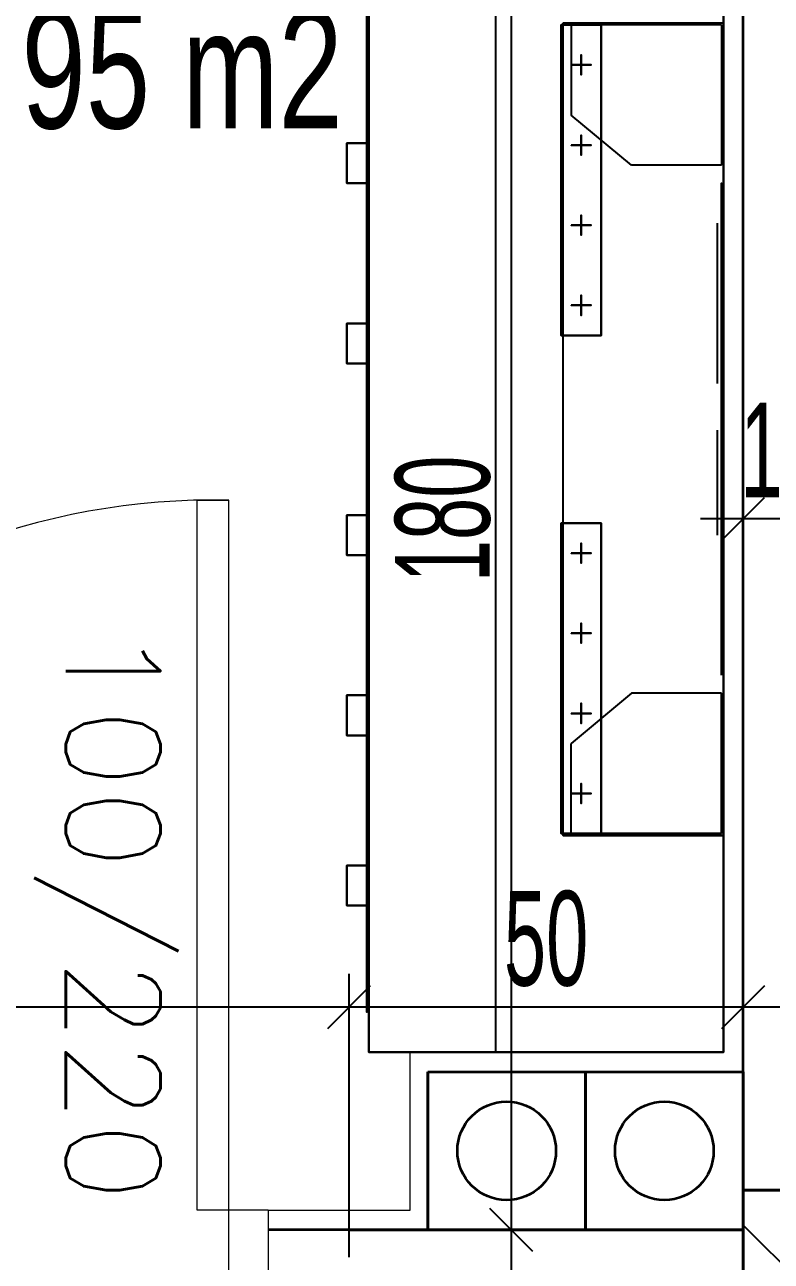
# Model space of a CAD drawing. Header units: inches. Extents: x -7543 to -822, y 102837 to 190349.
# Drawn here: x -831.5496 to -831.53066, y 102837.01463 to 102837.04599 of the extents above; entities that cross this region are included whole.
import ezdxf

# ---------------------------------------------------------------- set-up
doc = ezdxf.new("R2010")
doc.units = ezdxf.units.IN
doc.header["$MEASUREMENT"] = 0
doc.layers.get('0').update_dxf_attribs({"lineweight": 25})
for name, color, linetype, lineweight, true_color in [('DUVAR', 7, 'Continuous', 35, 0xfc4642), ('KAPI', 7, 'Continuous', 18, 0xffb360), ('TEFRİŞ', 7, 'Continuous', 25, 0x78462c)]:
    doc.layers.add(name, color=color, linetype=linetype, lineweight=lineweight, true_color=true_color)
for name, color, linetype, lineweight in [('ICOL', 55, 'Continuous', 25), ('KOLON', 2, 'Continuous', 40), ('SIVA', 150, 'Continuous', 15), ('TARAMA', 8, 'Continuous', 25), ('YAZI', 7, 'Continuous', 25)]:
    doc.layers.add(name, color=color, linetype=linetype, lineweight=lineweight)
doc.styles.add('arıal', font='arial.ttf', dxfattribs={"width": 0.7})
doc.styles.add('OLCU', font='tromand.shx', dxfattribs={"width": 0.6, "height": 12})
doc.styles.add('TXTX', font='TXTX')

# ---------------------------------------------------------------- blocks, each defined once
blk = doc.blocks.new('_Oblique')
at = {"color": 0, "linetype": 'ByBlock', "lineweight": -2}
blk.add_line((-0.5, -0.5), (0.5, 0.5), dxfattribs=at)

msp = doc.modelspace()

# ---------------------------------------------------------------- linework, layer by layer
at = {"layer": 'DUVAR'}
for p, q in [((-831.531377394348, 102837.0164307916), (-831.531377394348, 102837.0514810441)), ((-831.5393773943474, 102837.0194307916), (-831.5393773943474, 102837.0154307916)), ((-831.5393773943474, 102837.0154307916), (-831.5393773943474, 102837.0194307916)), ((-831.5393773943474, 102837.0194307916), (-831.5353773943475, 102837.0194307916)), ((-831.5353773943475, 102837.0194307916), (-831.5353773943475, 102837.0154307916)), ((-831.5353773943475, 102837.0154307916), (-831.5353773943475, 102837.0194307916)), ((-831.5353773943475, 102837.0194307916), (-831.5313773943475, 102837.0194307916)), ((-831.5313773943475, 102837.0194307916), (-831.5313773943475, 102837.0154307916)), ((-831.5393773943474, 102837.0154307916), (-831.54342764688, 102837.0154307916)), ((-831.541377394348, 102837.0154307916), (-831.531377394348, 102837.0154307916)), ((-831.5353773943475, 102837.0154307916), (-831.5393773943474, 102837.0154307916)), ((-831.5313773943475, 102837.0154307916), (-831.5353773943475, 102837.0154307916))]:
    msp.add_line(p, q, dxfattribs=at)
for centre in [(-831.5373773943475, 102837.0174307916), (-831.5333773943474, 102837.0174307916)]:
    msp.add_circle(centre, 0.00125, dxfattribs=at)
at = {"layer": 'ICOL'}
for p, q in [((-831.5372656394459, 102837.0514810441), (-831.5372656394459, 102837.0154307916)), ((-831.531377394348, 102837.0334564126), (-831.5324573943481, 102837.0334564126)), ((-831.5293773943481, 102837.0334564126), (-831.531377394348, 102837.0334564126)), ((-831.541377394348, 102837.0210772501), (-831.561377394348, 102837.0210772501)), ((-831.531377394348, 102837.0210772501), (-831.541377394348, 102837.0210772501)), ((-831.5248773943481, 102837.0210772501), (-831.531377394348, 102837.0210772501)), ((-831.5372656394459, 102837.0154307916), (-831.5372656394459, 102837.0114307916))]:
    msp.add_line(p, q, dxfattribs=at)
at = {"layer": 'ICOL', "color": 53}
for p, q in [((-831.531377394348, 102837.0341494425), (-831.531377394348, 102837.0342964126)), ((-831.541377394348, 102837.0147337184), (-831.541377394348, 102837.0219172501)), ((-831.541377394348, 102837.0147337184), (-831.541377394348, 102837.0219172501)), ((-831.531377394348, 102837.0208538651), (-831.531377394348, 102837.0219172501)), ((-831.531377394348, 102837.0208538651), (-831.531377394348, 102837.0219172501)), ((-831.5396656394458, 102837.0154307916), (-831.5381056394458, 102837.0154307916)), ((-831.5396656394458, 102837.0154307916), (-831.5381056394458, 102837.0154307916))]:
    msp.add_line(p, q, dxfattribs=at)
at = {"layer": 'KAPI'}
for p, q in [((-831.54522764688, 102837.0159307916), (-831.54522764688, 102837.0339307916)), ((-831.54522764688, 102837.0339307916), (-831.54442764688, 102837.0339307916)), ((-831.54442764688, 102837.0159307916), (-831.54442764688, 102837.0339307916)), ((-831.54442764688, 102837.0159307916), (-831.54522764688, 102837.0159307916)), ((-831.54442764688, 102837.0109307916), (-831.54442764688, 102837.0159307916)), ((-831.54342764688, 102837.0159307916), (-831.54442764688, 102837.0159307916)), ((-831.54342764688, 102837.0159307916), (-831.54342764688, 102837.0109307916))]:
    msp.add_line(p, q, dxfattribs=at)
msp.add_arc((-831.54482764688, 102837.0163307916), 0.01760454486773231, 88.69804732829138, 181.3019526003686, dxfattribs=at)
at = {"layer": 'KOLON'}
for p, q in [((-831.531377394348, 102837.0164307916), (-831.531377394348, 102837.0114307916)), ((-831.5213773943481, 102837.0164307916), (-831.531377394348, 102837.0164307916))]:
    msp.add_line(p, q, dxfattribs=at)
at = {"layer": 'SIVA'}
for p, q in [((-831.531877394348, 102837.0516881509), (-831.531877394348, 102837.0199307916)), ((-831.539827141815, 102837.0159307916), (-831.539827141815, 102837.0199307916)), ((-831.531877394348, 102837.0199307916), (-831.539827141815, 102837.0199307916)), ((-831.54342764688, 102837.0159307916), (-831.539827141815, 102837.0159307916))]:
    msp.add_line(p, q, dxfattribs=at)
at = {"layer": 'TARAMA'}
msp.add_line((-831.531377394348, 102837.0155489451), (-831.5272592408295, 102837.0114307916), dxfattribs=at)
at = {"layer": 'TEFRİŞ'}
for p, q in [((-831.5376535992308, 102837.0199307916), (-831.5376535992308, 102837.0515307916, 0.01625599999999997)), ((-831.5320297943481, 102837.0388063116), (-831.5320297943481, 102837.0409547916)), ((-831.5320297943481, 102837.0388079516), (-831.5320297943481, 102837.0404382916)), ((-831.5320297943481, 102837.0368907916), (-831.5320297943481, 102837.0392786116)), ((-831.5320297943481, 102837.0345949916), (-831.5320297943481, 102837.0357096916)), ((-831.5320297943481, 102837.0330467916), (-831.5320297943481, 102837.0354027916)), ((-831.5320297943481, 102837.0351571916), (-831.5320297943481, 102837.0352985516)), ((-831.5320297943481, 102837.0331108716), (-831.5320297943481, 102837.0351571916))]:
    msp.add_line(p, q, dxfattribs=at)
for points in [[(-831.531877394348, 102837.0515307916, 0.01625599999999998), (-831.5408773943481, 102837.0515307916, 0.01625599999999998), (-831.5408773943481, 102837.0199307916, 0.016256), (-831.531877394348, 102837.0199307916, 0.016256)], [(-831.5408773943481, 102837.0515307916, 0.01625599999999998), (-831.5408773943481, 102837.0515307916), (-831.5408773943481, 102837.0199307916), (-831.5408773943481, 102837.0199307916, 0.016256)], [(-831.5408773943481, 102837.0515307916, 0.01625599999999998), (-831.5408773943481, 102837.0515307916), (-831.5408773943481, 102837.0199307916), (-831.5408773943481, 102837.0199307916, 0.016256)], [(-831.531877394348, 102837.0199307916, 0.016256), (-831.531877394348, 102837.0199307916), (-831.531877394348, 102837.0515307916), (-831.531877394348, 102837.0515307916, 0.01625599999999998)], [(-831.540928194348, 102837.0429867916, 0.01523999999999997), (-831.540928194348, 102837.0429867916, 0.01117599999999997), (-831.540928194348, 102837.0505147916, 0.01117599999999997), (-831.540928194348, 102837.0505147916, 0.01523999999999997)], [(-831.540928194348, 102837.0356387916, -0.002032000000000026), (-831.540928194348, 102837.0505147916, 0.006095999999999973), (-831.540928194348, 102837.0505147916, 0.01015999999999997), (-831.540928194348, 102837.0356387916, 0.002031999999999974)], [(-831.540928194348, 102837.0356387916, -0.007112000000000027), (-831.540928194348, 102837.0505147916, 0.001015999999999971), (-831.540928194348, 102837.0505147916, 0.005079999999999973), (-831.540928194348, 102837.0356387916, -0.003048000000000026)], [(-831.534976194348, 102837.0381099916, 0.01777999999999997), (-831.5359921943481, 102837.0381099916, 0.01777999999999997), (-831.5359921943481, 102837.0459839916, 0.01777999999999997), (-831.534976194348, 102837.0459839916, 0.01777999999999997)], [(-831.534976194348, 102837.0381099916, 0.01828799999999997), (-831.5359921943481, 102837.0381099916, 0.01828799999999997), (-831.5359921943481, 102837.0459839916, 0.01828799999999997), (-831.534976194348, 102837.0459839916, 0.01828799999999997)], [(-831.5359921943481, 102837.0381099916, 0.01777999999999997), (-831.5359921943481, 102837.0459839916, 0.01777999999999997), (-831.5359921943481, 102837.0459839916, 0.01828799999999997), (-831.5359921943481, 102837.0381099916, 0.01828799999999997)], [(-831.534976194348, 102837.0459839916, 0.01777999999999997), (-831.5359921943481, 102837.0459839916, 0.01777999999999997), (-831.5359921943481, 102837.0459839916, 0.01828799999999997), (-831.534976194348, 102837.0459839916, 0.01828799999999997)], [(-831.535941394348, 102837.0460347916, 0.04063999999999997), (-831.531877394348, 102837.0460347916, 0.04063999999999997), (-831.531877394348, 102837.0254267916, 0.04064), (-831.535941394348, 102837.0254267916, 0.04064)], [(-831.534976194348, 102837.0381099916, 0.01777999999999997), (-831.534976194348, 102837.0459839916, 0.01777999999999997), (-831.534976194348, 102837.0459839916, 0.01828799999999997), (-831.534976194348, 102837.0381099916, 0.01828799999999997)], [(-831.531877394348, 102837.0460347916, 0.04063999999999997), (-831.531877394348, 102837.0254267916, 0.04064), (-831.531877394348, 102837.0254267916, 0.016256), (-831.531877394348, 102837.0460347916, 0.01625599999999998)], [(-831.535738194348, 102837.0449679916, 0.01625599999999998), (-831.5352301943481, 102837.0449679916, 0.01625599999999998), (-831.5352301943481, 102837.0449679916, 0.01777999999999997), (-831.535738194348, 102837.0449679916, 0.01777999999999997)], [(-831.5354841943481, 102837.0447139916, 0.01625599999999998), (-831.5354841943481, 102837.0452219916, 0.01625599999999998), (-831.5354841943481, 102837.0452219916, 0.01777999999999997), (-831.5354841943481, 102837.0447139916, 0.01777999999999997)], [(-831.5354841943481, 102837.0426819916, 0.01625599999999998), (-831.5354841943481, 102837.0431899916, 0.01625599999999998), (-831.5354841943481, 102837.0431899916, 0.01777999999999997), (-831.5354841943481, 102837.0426819916, 0.01777999999999997)], [(-831.5414361943481, 102837.0419707916, 0.008381999999999971), (-831.5414361943481, 102837.0419707916, 0.007873999999999973), (-831.5414361943481, 102837.0429867916, 0.007873999999999973), (-831.5414361943481, 102837.0429867916, 0.008381999999999971)], [(-831.540928194348, 102837.0419707916, 0.007873999999999973), (-831.540928194348, 102837.0429867916, 0.007873999999999973), (-831.5414361943481, 102837.0429867916, 0.007873999999999973), (-831.5414361943481, 102837.0419707916, 0.007873999999999973)], [(-831.540928194348, 102837.0419707916, 0.008381999999999971), (-831.540928194348, 102837.0429867916, 0.008381999999999971), (-831.5414361943481, 102837.0429867916, 0.008381999999999971), (-831.5414361943481, 102837.0419707916, 0.008381999999999971)], [(-831.540928194348, 102837.0429867916, 0.008381999999999971), (-831.540928194348, 102837.0429867916, 0.007873999999999973), (-831.5414361943481, 102837.0429867916, 0.007873999999999973), (-831.5414361943481, 102837.0429867916, 0.008381999999999971)], [(-831.5414361943481, 102837.0419707916, 0.003301999999999971), (-831.5414361943481, 102837.0419707916, 0.002793999999999972), (-831.5414361943481, 102837.0429867916, 0.002793999999999972), (-831.5414361943481, 102837.0429867916, 0.003301999999999971)], [(-831.540928194348, 102837.0419707916, 0.002793999999999972), (-831.540928194348, 102837.0429867916, 0.002793999999999972), (-831.5414361943481, 102837.0429867916, 0.002793999999999972), (-831.5414361943481, 102837.0419707916, 0.002793999999999972)], [(-831.540928194348, 102837.0419707916, 0.003301999999999971), (-831.540928194348, 102837.0429867916, 0.003301999999999971), (-831.5414361943481, 102837.0429867916, 0.003301999999999971), (-831.5414361943481, 102837.0419707916, 0.003301999999999971)], [(-831.540928194348, 102837.0429867916, 0.003301999999999971), (-831.540928194348, 102837.0429867916, 0.002793999999999972), (-831.5414361943481, 102837.0429867916, 0.002793999999999972), (-831.5414361943481, 102837.0429867916, 0.003301999999999971)], [(-831.540928194348, 102837.0419707916, 0.008381999999999971), (-831.540928194348, 102837.0419707916, 0.007873999999999973), (-831.540928194348, 102837.0429867916, 0.007873999999999973), (-831.540928194348, 102837.0429867916, 0.008381999999999971)], [(-831.540928194348, 102837.0419707916, 0.003301999999999971), (-831.540928194348, 102837.0419707916, 0.002793999999999972), (-831.540928194348, 102837.0429867916, 0.002793999999999972), (-831.540928194348, 102837.0429867916, 0.003301999999999971)], [(-831.535738194348, 102837.0429359916, 0.01625599999999998), (-831.5352301943481, 102837.0429359916, 0.01625599999999998), (-831.5352301943481, 102837.0429359916, 0.01777999999999997), (-831.535738194348, 102837.0429359916, 0.01777999999999997)], [(-831.540928194348, 102837.0419707916, 0.008381999999999971), (-831.540928194348, 102837.0419707916, 0.007873999999999973), (-831.5414361943481, 102837.0419707916, 0.007873999999999973), (-831.5414361943481, 102837.0419707916, 0.008381999999999971)], [(-831.540928194348, 102837.0419707916, 0.003301999999999971), (-831.540928194348, 102837.0419707916, 0.002793999999999972), (-831.5414361943481, 102837.0419707916, 0.002793999999999972), (-831.5414361943481, 102837.0419707916, 0.003301999999999971)], [(-831.540928194348, 102837.0356387916, 0.007111999999999976), (-831.540928194348, 102837.0356387916, 0.003047999999999973), (-831.540928194348, 102837.0419707916, 0.01117599999999997), (-831.540928194348, 102837.0419707916, 0.01523999999999997)], [(-831.5319281943481, 102837.0294907916, 0.039116), (-831.5319281943481, 102837.0294907916, 0.02032), (-831.5319281943481, 102837.0419707916, 0.02031999999999997), (-831.5319281943481, 102837.0419707916, 0.03911599999999997)], [(-831.535738194348, 102837.0409039916, 0.01625599999999998), (-831.5352301943481, 102837.0409039916, 0.01625599999999998), (-831.5352301943481, 102837.0409039916, 0.01777999999999997), (-831.535738194348, 102837.0409039916, 0.01777999999999997)], [(-831.5354841943481, 102837.0406499916, 0.01625599999999998), (-831.5354841943481, 102837.0411579916, 0.01625599999999998), (-831.5354841943481, 102837.0411579916, 0.01777999999999997), (-831.5354841943481, 102837.0406499916, 0.01777999999999997)], [(-831.5354841943481, 102837.0386179916, 0.01625599999999998), (-831.5354841943481, 102837.0391259916, 0.01625599999999998), (-831.5354841943481, 102837.0391259916, 0.01777999999999997), (-831.5354841943481, 102837.0386179916, 0.01777999999999997)], [(-831.535738194348, 102837.0388719916, 0.01625599999999998), (-831.5352301943481, 102837.0388719916, 0.01625599999999998), (-831.5352301943481, 102837.0388719916, 0.01777999999999997), (-831.535738194348, 102837.0388719916, 0.01777999999999997)], [(-831.5414361943481, 102837.0373987916, 0.01346199999999997), (-831.5414361943481, 102837.0373987916, 0.01295399999999997), (-831.5414361943481, 102837.0384147916, 0.01295399999999997), (-831.5414361943481, 102837.0384147916, 0.01346199999999997)], [(-831.540928194348, 102837.0373987916, 0.01295399999999997), (-831.540928194348, 102837.0384147916, 0.01295399999999997), (-831.5414361943481, 102837.0384147916, 0.01295399999999997), (-831.5414361943481, 102837.0373987916, 0.01295399999999997)], [(-831.540928194348, 102837.0373987916, 0.01346199999999997), (-831.540928194348, 102837.0384147916, 0.01346199999999997), (-831.5414361943481, 102837.0384147916, 0.01346199999999997), (-831.5414361943481, 102837.0373987916, 0.01346199999999997)], [(-831.540928194348, 102837.0384147916, 0.01346199999999997), (-831.540928194348, 102837.0384147916, 0.01295399999999997), (-831.5414361943481, 102837.0384147916, 0.01295399999999997), (-831.5414361943481, 102837.0384147916, 0.01346199999999997)], [(-831.540928194348, 102837.0373987916, 0.01346199999999997), (-831.540928194348, 102837.0373987916, 0.01295399999999997), (-831.540928194348, 102837.0384147916, 0.01295399999999997), (-831.540928194348, 102837.0384147916, 0.01346199999999997)], [(-831.534976194348, 102837.0381099916, 0.01777999999999997), (-831.5359921943481, 102837.0381099916, 0.01777999999999997), (-831.5359921943481, 102837.0381099916, 0.01828799999999997), (-831.534976194348, 102837.0381099916, 0.01828799999999997)], [(-831.540928194348, 102837.0373987916, 0.01346199999999997), (-831.540928194348, 102837.0373987916, 0.01295399999999997), (-831.5414361943481, 102837.0373987916, 0.01295399999999997), (-831.5414361943481, 102837.0373987916, 0.01346199999999997)], [(-831.540928194348, 102837.0294907916, 0.01524), (-831.540928194348, 102837.0294907916, 0.011176), (-831.540928194348, 102837.0359107916, 0.011176), (-831.540928194348, 102837.0359107916, 0.01524)], [(-831.540928194348, 102837.0209467916, 0.006096000000000001), (-831.540928194348, 102837.0359107916, 0.006096000000000001), (-831.540928194348, 102837.0359107916, 0.01016), (-831.540928194348, 102837.0209467916, 0.01016)], [(-831.540928194348, 102837.0209467916, 0.001016), (-831.540928194348, 102837.0359107916, 0.001016), (-831.540928194348, 102837.0359107916, 0.005080000000000001), (-831.540928194348, 102837.0209467916, 0.005080000000000001)], [(-831.5414361943481, 102837.0325387916, 0.013462), (-831.5414361943481, 102837.0325387916, 0.012954), (-831.5414361943481, 102837.0335547916, 0.012954), (-831.5414361943481, 102837.0335547916, 0.013462)], [(-831.540928194348, 102837.0325387916, 0.012954), (-831.540928194348, 102837.0335547916, 0.012954), (-831.5414361943481, 102837.0335547916, 0.012954), (-831.5414361943481, 102837.0325387916, 0.012954)], [(-831.540928194348, 102837.0325387916, 0.013462), (-831.540928194348, 102837.0335547916, 0.013462), (-831.5414361943481, 102837.0335547916, 0.013462), (-831.5414361943481, 102837.0325387916, 0.013462)], [(-831.540928194348, 102837.0335547916, 0.013462), (-831.540928194348, 102837.0335547916, 0.012954), (-831.5414361943481, 102837.0335547916, 0.012954), (-831.5414361943481, 102837.0335547916, 0.013462)], [(-831.540928194348, 102837.0325387916, 0.013462), (-831.540928194348, 102837.0325387916, 0.012954), (-831.540928194348, 102837.0335547916, 0.012954), (-831.540928194348, 102837.0335547916, 0.013462)], [(-831.534976194348, 102837.0254775916, 0.01778), (-831.5359921943481, 102837.0254775916, 0.01778), (-831.5359921943481, 102837.0333515916, 0.01778), (-831.534976194348, 102837.0333515916, 0.01778)], [(-831.534976194348, 102837.0254775916, 0.018288), (-831.5359921943481, 102837.0254775916, 0.018288), (-831.5359921943481, 102837.0333515916, 0.018288), (-831.534976194348, 102837.0333515916, 0.018288)], [(-831.5359921943481, 102837.0254775916, 0.01778), (-831.5359921943481, 102837.0333515916, 0.01778), (-831.5359921943481, 102837.0333515916, 0.018288), (-831.5359921943481, 102837.0254775916, 0.018288)], [(-831.534976194348, 102837.0333515916, 0.01778), (-831.5359921943481, 102837.0333515916, 0.01778), (-831.5359921943481, 102837.0333515916, 0.018288), (-831.534976194348, 102837.0333515916, 0.018288)], [(-831.534976194348, 102837.0254775916, 0.01778), (-831.534976194348, 102837.0333515916, 0.01778), (-831.534976194348, 102837.0333515916, 0.018288), (-831.534976194348, 102837.0254775916, 0.018288)], [(-831.5354841943481, 102837.0323355916, 0.016256), (-831.5354841943481, 102837.0328435916, 0.016256), (-831.5354841943481, 102837.0328435916, 0.01778), (-831.5354841943481, 102837.0323355916, 0.01778)], [(-831.540928194348, 102837.0325387916, 0.013462), (-831.540928194348, 102837.0325387916, 0.012954), (-831.5414361943481, 102837.0325387916, 0.012954), (-831.5414361943481, 102837.0325387916, 0.013462)], [(-831.535738194348, 102837.0325895916, 0.016256), (-831.5352301943481, 102837.0325895916, 0.016256), (-831.5352301943481, 102837.0325895916, 0.01778), (-831.535738194348, 102837.0325895916, 0.01778)], [(-831.535738194348, 102837.0305575916, 0.016256), (-831.5352301943481, 102837.0305575916, 0.016256), (-831.5352301943481, 102837.0305575916, 0.01778), (-831.535738194348, 102837.0305575916, 0.01778)], [(-831.5354841943481, 102837.0303035916, 0.016256), (-831.5354841943481, 102837.0308115916, 0.016256), (-831.5354841943481, 102837.0308115916, 0.01778), (-831.5354841943481, 102837.0303035916, 0.01778)], [(-831.5414361943481, 102837.0279667916, 0.003301999999999999), (-831.5414361943481, 102837.0279667916, 0.002794), (-831.5414361943481, 102837.0289827916, 0.002794), (-831.5414361943481, 102837.0289827916, 0.003301999999999999)], [(-831.540928194348, 102837.0279667916, 0.002794), (-831.540928194348, 102837.0289827916, 0.002794), (-831.5414361943481, 102837.0289827916, 0.002794), (-831.5414361943481, 102837.0279667916, 0.002794)], [(-831.540928194348, 102837.0279667916, 0.003301999999999999), (-831.540928194348, 102837.0289827916, 0.003301999999999999), (-831.5414361943481, 102837.0289827916, 0.003301999999999999), (-831.5414361943481, 102837.0279667916, 0.003301999999999999)], [(-831.540928194348, 102837.0289827916, 0.003301999999999999), (-831.540928194348, 102837.0289827916, 0.002794), (-831.5414361943481, 102837.0289827916, 0.002794), (-831.5414361943481, 102837.0289827916, 0.003301999999999999)], [(-831.5414361943481, 102837.0279667916, 0.008381999999999999), (-831.5414361943481, 102837.0279667916, 0.007874), (-831.5414361943481, 102837.0289827916, 0.007874), (-831.5414361943481, 102837.0289827916, 0.008381999999999999)], [(-831.540928194348, 102837.0279667916, 0.007874), (-831.540928194348, 102837.0289827916, 0.007874), (-831.5414361943481, 102837.0289827916, 0.007874), (-831.5414361943481, 102837.0279667916, 0.007874)], [(-831.540928194348, 102837.0279667916, 0.008381999999999999), (-831.540928194348, 102837.0289827916, 0.008381999999999999), (-831.5414361943481, 102837.0289827916, 0.008381999999999999), (-831.5414361943481, 102837.0279667916, 0.008381999999999999)], [(-831.540928194348, 102837.0289827916, 0.008381999999999999), (-831.540928194348, 102837.0289827916, 0.007874), (-831.5414361943481, 102837.0289827916, 0.007874), (-831.5414361943481, 102837.0289827916, 0.008381999999999999)], [(-831.540928194348, 102837.0279667916, 0.003301999999999999), (-831.540928194348, 102837.0279667916, 0.002794), (-831.540928194348, 102837.0289827916, 0.002794), (-831.540928194348, 102837.0289827916, 0.003301999999999999)], [(-831.540928194348, 102837.0279667916, 0.008381999999999999), (-831.540928194348, 102837.0279667916, 0.007874), (-831.540928194348, 102837.0289827916, 0.007874), (-831.540928194348, 102837.0289827916, 0.008381999999999999)], [(-831.5354841943481, 102837.0282715916, 0.016256), (-831.5354841943481, 102837.0287795916, 0.016256), (-831.5354841943481, 102837.0287795916, 0.01778), (-831.5354841943481, 102837.0282715916, 0.01778)], [(-831.540928194348, 102837.0209467916, 0.01524), (-831.540928194348, 102837.0209467916, 0.011176), (-831.540928194348, 102837.0284747916, 0.011176), (-831.540928194348, 102837.0284747916, 0.01524)], [(-831.535738194348, 102837.0285255916, 0.016256), (-831.5352301943481, 102837.0285255916, 0.016256), (-831.5352301943481, 102837.0285255916, 0.01778), (-831.535738194348, 102837.0285255916, 0.01778)], [(-831.540928194348, 102837.0279667916, 0.003301999999999999), (-831.540928194348, 102837.0279667916, 0.002794), (-831.5414361943481, 102837.0279667916, 0.002794), (-831.5414361943481, 102837.0279667916, 0.003301999999999999)], [(-831.540928194348, 102837.0279667916, 0.008381999999999999), (-831.540928194348, 102837.0279667916, 0.007874), (-831.5414361943481, 102837.0279667916, 0.007874), (-831.5414361943481, 102837.0279667916, 0.008381999999999999)], [(-831.535738194348, 102837.0264935916, 0.016256), (-831.5352301943481, 102837.0264935916, 0.016256), (-831.5352301943481, 102837.0264935916, 0.01778), (-831.535738194348, 102837.0264935916, 0.01778)], [(-831.5354841943481, 102837.0262395916, 0.016256), (-831.5354841943481, 102837.0267475916, 0.016256), (-831.5354841943481, 102837.0267475916, 0.01778), (-831.5354841943481, 102837.0262395916, 0.01778)], [(-831.534976194348, 102837.0254775916, 0.01778), (-831.5359921943481, 102837.0254775916, 0.01778), (-831.5359921943481, 102837.0254775916, 0.018288), (-831.534976194348, 102837.0254775916, 0.018288)], [(-831.535941394348, 102837.0254267916, 0.016256), (-831.531877394348, 102837.0254267916, 0.016256), (-831.531877394348, 102837.0254267916, 0.04064), (-831.535941394348, 102837.0254267916, 0.04064)], [(-831.5414361943481, 102837.0236487916, 0.013462), (-831.5414361943481, 102837.0236487916, 0.012954), (-831.5414361943481, 102837.0246647916, 0.012954), (-831.5414361943481, 102837.0246647916, 0.013462)], [(-831.540928194348, 102837.0236487916, 0.012954), (-831.540928194348, 102837.0246647916, 0.012954), (-831.5414361943481, 102837.0246647916, 0.012954), (-831.5414361943481, 102837.0236487916, 0.012954)], [(-831.540928194348, 102837.0236487916, 0.013462), (-831.540928194348, 102837.0246647916, 0.013462), (-831.5414361943481, 102837.0246647916, 0.013462), (-831.5414361943481, 102837.0236487916, 0.013462)], [(-831.540928194348, 102837.0246647916, 0.013462), (-831.540928194348, 102837.0246647916, 0.012954), (-831.5414361943481, 102837.0246647916, 0.012954), (-831.5414361943481, 102837.0246647916, 0.013462)], [(-831.540928194348, 102837.0236487916, 0.013462), (-831.540928194348, 102837.0236487916, 0.012954), (-831.540928194348, 102837.0246647916, 0.012954), (-831.540928194348, 102837.0246647916, 0.013462)], [(-831.540928194348, 102837.0236487916, 0.013462), (-831.540928194348, 102837.0236487916, 0.012954), (-831.5414361943481, 102837.0236487916, 0.012954), (-831.5414361943481, 102837.0236487916, 0.013462)], [(-831.531877394348, 102837.0199307916, 0.016256), (-831.5408773943481, 102837.0199307916, 0.016256), (-831.5408773943481, 102837.0199307916), (-831.531877394348, 102837.0199307916)]]:
    msp.add_3dface(points, dxfattribs=at)
for points, invisible_edges in [([(-831.534214194348, 102837.0424279916, 0.02235199999999997), (-831.535738194348, 102837.0436979916, 0.02235199999999997), (-831.5319281943481, 102837.0459839916, 0.02235199999999997), (-831.534214194348, 102837.0424279916, 0.02235199999999997)], 6), ([(-831.535738194348, 102837.0459839916, 0.02235199999999997), (-831.535738194348, 102837.0436979916, 0.02235199999999997), (-831.5319281943481, 102837.0459839916, 0.02235199999999997)], 2), ([(-831.534214194348, 102837.0424279916, 0.02844799999999997), (-831.535738194348, 102837.0436979916, 0.02844799999999997), (-831.5319281943481, 102837.0459839916, 0.02844799999999997), (-831.534214194348, 102837.0424279916, 0.02844799999999997)], 6), ([(-831.535738194348, 102837.0459839916, 0.02844799999999997), (-831.535738194348, 102837.0436979916, 0.02844799999999997), (-831.5319281943481, 102837.0459839916, 0.02844799999999997)], 2), ([(-831.535738194348, 102837.0459839916, 0.03454399999999998), (-831.535738194348, 102837.0436979916, 0.03454399999999998), (-831.5319281943481, 102837.0459839916, 0.03454399999999998)], 2), ([(-831.534214194348, 102837.0424279916, 0.03454399999999998), (-831.535738194348, 102837.0436979916, 0.03454399999999998), (-831.5319281943481, 102837.0459839916, 0.03454399999999998), (-831.534214194348, 102837.0424279916, 0.03454399999999998)], 6), ([(-831.5319281943481, 102837.0459839916, 0.02235199999999997), (-831.5319281943481, 102837.0424279916, 0.02235199999999997), (-831.534214194348, 102837.0424279916, 0.02235199999999997), (-831.5319281943481, 102837.0459839916, 0.02235199999999997)], 4), ([(-831.5319281943481, 102837.0459839916, 0.02844799999999997), (-831.5319281943481, 102837.0424279916, 0.02844799999999997), (-831.534214194348, 102837.0424279916, 0.02844799999999997), (-831.5319281943481, 102837.0459839916, 0.02844799999999997)], 4), ([(-831.5319281943481, 102837.0459839916, 0.03454399999999998), (-831.5319281943481, 102837.0424279916, 0.03454399999999998), (-831.534214194348, 102837.0424279916, 0.03454399999999998), (-831.5319281943481, 102837.0459839916, 0.03454399999999998)], 4), ([(-831.534214194348, 102837.0290335916, 0.022352), (-831.535738194348, 102837.0277635916, 0.022352), (-831.5319281943481, 102837.0254775916, 0.022352), (-831.534214194348, 102837.0290335916, 0.022352)], 6), ([(-831.534214194348, 102837.0290335916, 0.028448), (-831.535738194348, 102837.0277635916, 0.028448), (-831.5319281943481, 102837.0254775916, 0.028448), (-831.534214194348, 102837.0290335916, 0.028448)], 6), ([(-831.534214194348, 102837.0290335916, 0.03454400000000001), (-831.535738194348, 102837.0277635916, 0.03454400000000001), (-831.5319281943481, 102837.0254775916, 0.03454400000000001), (-831.534214194348, 102837.0290335916, 0.03454400000000001)], 6), ([(-831.5319281943481, 102837.0254775916, 0.022352), (-831.5319281943481, 102837.0290335916, 0.022352), (-831.534214194348, 102837.0290335916, 0.022352), (-831.5319281943481, 102837.0254775916, 0.022352)], 4), ([(-831.5319281943481, 102837.0254775916, 0.028448), (-831.5319281943481, 102837.0290335916, 0.028448), (-831.534214194348, 102837.0290335916, 0.028448), (-831.5319281943481, 102837.0254775916, 0.028448)], 4), ([(-831.5319281943481, 102837.0254775916, 0.03454400000000001), (-831.5319281943481, 102837.0290335916, 0.03454400000000001), (-831.534214194348, 102837.0290335916, 0.03454400000000001), (-831.5319281943481, 102837.0254775916, 0.03454400000000001)], 4), ([(-831.535738194348, 102837.0254775916, 0.022352), (-831.535738194348, 102837.0277635916, 0.022352), (-831.5319281943481, 102837.0254775916, 0.022352)], 2), ([(-831.535738194348, 102837.0254775916, 0.028448), (-831.535738194348, 102837.0277635916, 0.028448), (-831.5319281943481, 102837.0254775916, 0.028448)], 2), ([(-831.535738194348, 102837.0254775916, 0.03454400000000001), (-831.535738194348, 102837.0277635916, 0.03454400000000001), (-831.5319281943481, 102837.0254775916, 0.03454400000000001)], 2)]:
    msp.add_3dface(points, dxfattribs=dict(at, invisible_edges=invisible_edges))

# ---------------------------------------------------------------- block references
at = {"layer": 'ICOL', "xscale": 0.001080000000001746, "yscale": 0.001080000000001746, "zscale": 0.001080000000001746}
for p in [(-831.531377394348, 102837.0334564126), (-831.541377394348, 102837.0210772501), (-831.531377394348, 102837.0210772501)]:
    msp.add_blockref('_Oblique', p, dxfattribs=at)
at = {"layer": 'ICOL'}
for p, xscale, yscale, zscale, rotation in [((-831.541377394348, 102837.0210772501), 0.001080000000001746, 0.001080000000001746, 0.001080000000001746, 180), ((-831.531377394348, 102837.0210772501), 0.001080000000001746, 0.001080000000001746, 0.001080000000001746, 180), ((-831.5372656394459, 102837.0154307916), 0.001080000001820736, 0.001080000001820736, 0.001080000001820736, 90), ((-831.5372656394459, 102837.0154307916), 0.001080000001820736, 0.001080000001820736, 0.001080000001820736, 270)]:
    msp.add_blockref('_Oblique', p, dxfattribs=dict(at, xscale=xscale, yscale=yscale, zscale=zscale, rotation=rotation))

# ---------------------------------------------------------------- texts
at = {"layer": 'ICOL', "char_height": 0.0024, "attachment_point": 5, "style": 'OLCU'}
for s, insert in [('\\A1;10', (-831.5303773943481, 102837.0351844126)), ('\\A1;50', (-831.536377394348, 102837.0228052501))]:
    msp.add_mtext(s, dxfattribs=dict(at, insert=insert))
at = {"layer": 'ICOL', "insert": (-831.5389936394458, 102837.0334559178), "char_height": 0.0024, "attachment_point": 5, "rotation": 90, "style": 'OLCU'}
msp.add_mtext('\\A1;180', dxfattribs=at)
at = {"layer": 'KAPI', "style": 'TXTX'}
msp.add_text('100/220', height=0.0024, rotation=270, dxfattribs=at).set_placement((-831.5485629214195, 102837.0307275312))
at = {"layer": 'YAZI', "style": 'arıal', "width": 0.7}
msp.add_text('5.95 m2', height=0.003, dxfattribs=at).set_placement((-831.5521330381121, 102837.0433597025, -0.011684))

doc.saveas('drawing.dxf')
